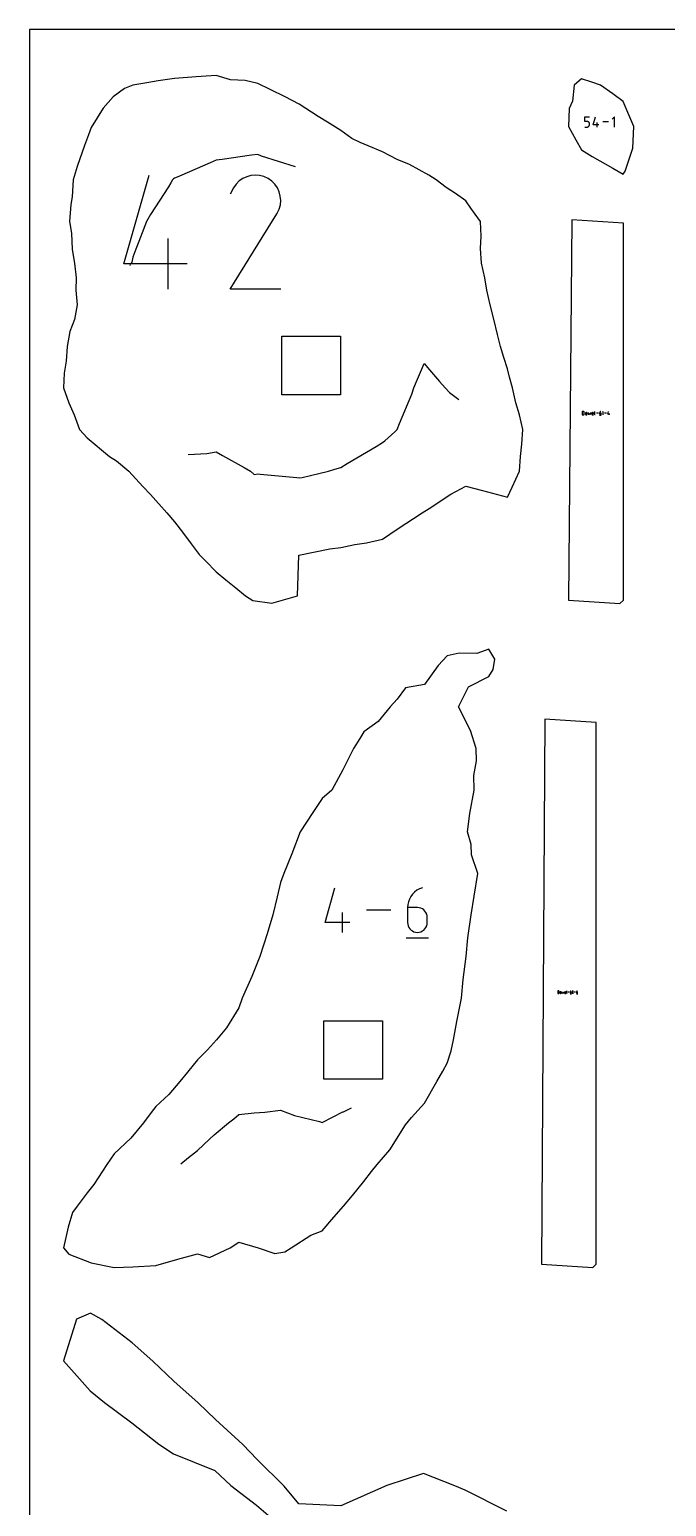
# Model space of a CAD drawing. Extents: x 0 to 12.2, y 0 to 12.
# Drawn here: x 0 to 1.741, y 7.96 to 12 of the extents above; entities that cross this region are included whole.
import ezdxf

# ---------------------------------------------------------------- set-up
doc = ezdxf.new("R2010")
doc.units = 0

msp = doc.modelspace()

# ---------------------------------------------------------------- linework, layer by layer
at = {"layer": 'annotation', "color": 1}
for p, q in [((1.51809, 11.748762), (1.51809, 11.761298)), ((1.51809, 11.761298), (1.530592, 11.761298)), ((1.541149, 11.739406), (1.547391, 11.761298)), ((1.599543, 11.761298), (1.593285, 11.755038)), ((1.599543, 11.733147), (1.599543, 11.761298)), ((1.524341, 11.748762), (1.51809, 11.748762)), ((1.51809, 11.733147), (1.524341, 11.733147)), ((1.525463, 11.748662), (1.524341, 11.748762)), ((1.524341, 11.733147), (1.525463, 11.733248)), ((1.524341, 11.733147), (1.524341, 11.733147)), ((1.52652, 11.748372), (1.525463, 11.748662)), ((1.525463, 11.733248), (1.52652, 11.733539)), ((1.527494, 11.747911), (1.52652, 11.748372)), ((1.52652, 11.733539), (1.527493, 11.734002)), ((1.527493, 11.734002), (1.528366, 11.73462)), ((1.528367, 11.747296), (1.527494, 11.747911)), ((1.528366, 11.73462), (1.52912, 11.735374)), ((1.52912, 11.746545), (1.528367, 11.747296)), ((1.529738, 11.745674), (1.52912, 11.746545)), ((1.52912, 11.735374), (1.529737, 11.736248)), ((1.529737, 11.736248), (1.5302, 11.737223)), ((1.530201, 11.744701), (1.529738, 11.745674)), ((1.5302, 11.737223), (1.530491, 11.738281)), ((1.530491, 11.743644), (1.530201, 11.744701)), ((1.530592, 11.74252), (1.530491, 11.743644)), ((1.530491, 11.738281), (1.530592, 11.739406)), ((1.530592, 11.739406), (1.530592, 11.74252)), ((1.530592, 11.74252), (1.530592, 11.74252)), ((1.556779, 11.739406), (1.541149, 11.739406)), ((1.552094, 11.733147), (1.552094, 11.74565)), ((1.582731, 11.747223), (1.567338, 11.747223)), ((0.493347, 11.635307), (0.416293, 11.602095)), ((0.509935, 11.642433), (0.493347, 11.635307)), ((0.526455, 11.644141), (0.509935, 11.642433)), ((0.607194, 11.656586), (0.526455, 11.644141)), ((0.623714, 11.658216), (0.607194, 11.656586)), ((0.634023, 11.653423), (0.623714, 11.658216)), ((0.726891, 11.624576), (0.634023, 11.653423)), ((0.257654, 11.358963), (0.326866, 11.601694)), ((0.403315, 11.59661), (0.396155, 11.593538)), ((0.416293, 11.602095), (0.403315, 11.59661)), ((0.59382, 11.597529), (0.583059, 11.592569)), ((0.605233, 11.600591), (0.59382, 11.597529)), ((0.617035, 11.601687), (0.605233, 11.600591)), ((0.628963, 11.600748), (0.617035, 11.601687)), ((0.640752, 11.597706), (0.628963, 11.600748)), ((0.652139, 11.592492), (0.640752, 11.597706)), ((0.379418, 11.570068), (0.330896, 11.493611)), ((0.385966, 11.580347), (0.379418, 11.570068)), ((0.391008, 11.588445), (0.385966, 11.580347)), ((0.393373, 11.591225), (0.391008, 11.588445)), ((0.396155, 11.593538), (0.393373, 11.591225)), ((0.557325, 11.566988), (0.548223, 11.549528)), ((0.564547, 11.57723), (0.557325, 11.566988)), ((0.573213, 11.58578), (0.564547, 11.57723)), ((0.583059, 11.592569), (0.573213, 11.58578)), ((0.662323, 11.58526), (0.652139, 11.592492)), ((0.652139, 11.592492), (0.652139, 11.592492)), ((0.670839, 11.576582), (0.662323, 11.58526)), ((0.677609, 11.566723), (0.670839, 11.576582)), ((0.682559, 11.55595), (0.677609, 11.566723)), ((0.685613, 11.544529), (0.682559, 11.55595)), ((0.682638, 11.509034), (0.685728, 11.520804)), ((0.686694, 11.532725), (0.685613, 11.544529)), ((0.685728, 11.520804), (0.686694, 11.532725)), ((0.319308, 11.474665), (0.303106, 11.432174)), ((0.330896, 11.493611), (0.319308, 11.474665)), ((0.548027, 11.289572), (0.676116, 11.495779)), ((0.676116, 11.495779), (0.67627, 11.495969)), ((0.676116, 11.495779), (0.676116, 11.495779)), ((0.67627, 11.495969), (0.676416, 11.49616)), ((0.676416, 11.49616), (0.676558, 11.496354)), ((0.676558, 11.496354), (0.676695, 11.496553)), ((0.676695, 11.496553), (0.676829, 11.496759)), ((0.676829, 11.496759), (0.67696, 11.496973)), ((0.67696, 11.496973), (0.67709, 11.497196)), ((0.67709, 11.497196), (0.67722, 11.497431)), ((0.67722, 11.497431), (0.67735, 11.497678)), ((0.67735, 11.497678), (0.682638, 11.509034)), ((0.67735, 11.497678), (0.67735, 11.497678)), ((0.290507, 11.398988), (0.282374, 11.377418)), ((0.292078, 11.403372), (0.290507, 11.398988)), ((0.303106, 11.432174), (0.292078, 11.403372)), ((0.37901, 11.289574), (0.37901, 11.428194)), ((0.430959, 11.358963), (0.257654, 11.358963)), ((0.275098, 11.358373), (0.274318, 11.354909)), ((0.27884, 11.360883), (0.275098, 11.358373)), ((0.279184, 11.364075), (0.27884, 11.360883)), ((0.282374, 11.377418), (0.279184, 11.364075)), ((0.686647, 11.289572), (0.548027, 11.289572)), ((1.071376, 11.068691), (1.078836, 11.086093)), ((1.078836, 11.086093), (1.093793, 11.068692)), ((1.050313, 11.019544), (1.05777, 11.036944)), ((1.05777, 11.036944), (1.071376, 11.068691)), ((1.093793, 11.068692), (1.121086, 11.036944)), ((1.121086, 11.036944), (1.136045, 11.019543)), ((1.011501, 10.922406), (1.044685, 11.0029)), ((1.044685, 11.0029), (1.050313, 11.019544)), ((1.136045, 11.019543), (1.148148, 11.007395)), ((1.148148, 11.007395), (1.173221, 10.987913)), ((1.514379, 10.955315), (1.511227, 10.955315)), ((1.511227, 10.955315), (1.511227, 10.945864)), ((1.514755, 10.955281), (1.514379, 10.955315)), ((1.515109, 10.955183), (1.514755, 10.955281)), ((1.515435, 10.955027), (1.515109, 10.955183)), ((1.515728, 10.95482), (1.515435, 10.955027)), ((1.515981, 10.954567), (1.515728, 10.95482)), ((1.516188, 10.954273), (1.515981, 10.954567)), ((1.516343, 10.953946), (1.516188, 10.954273)), ((1.516441, 10.953591), (1.516343, 10.953946)), ((1.516475, 10.953213), (1.516441, 10.953591)), ((1.516475, 10.947971), (1.516475, 10.953213)), ((1.516475, 10.953213), (1.516475, 10.953213)), ((1.520052, 10.950438), (1.520019, 10.950061)), ((1.520019, 10.950061), (1.520019, 10.947965)), ((1.52015, 10.950793), (1.520052, 10.950438)), ((1.520306, 10.95112), (1.52015, 10.950793)), ((1.520513, 10.951412), (1.520306, 10.95112)), ((1.520766, 10.951665), (1.520513, 10.951412)), ((1.52106, 10.951871), (1.520766, 10.951665)), ((1.521387, 10.952026), (1.52106, 10.951871)), ((1.521742, 10.952123), (1.521387, 10.952026)), ((1.52212, 10.952157), (1.521742, 10.952123)), ((1.522498, 10.952123), (1.52212, 10.952157)), ((1.52212, 10.952157), (1.52212, 10.952157)), ((1.522853, 10.952026), (1.522498, 10.952123)), ((1.52318, 10.951871), (1.522853, 10.952026)), ((1.523473, 10.951665), (1.52318, 10.951871)), ((1.523727, 10.951412), (1.523473, 10.951665)), ((1.523934, 10.95112), (1.523727, 10.951412)), ((1.52409, 10.950793), (1.523934, 10.95112)), ((1.524187, 10.950438), (1.52409, 10.950793)), ((1.524221, 10.950061), (1.524187, 10.950438)), ((1.524221, 10.947965), (1.524221, 10.950061)), ((1.524221, 10.950061), (1.524221, 10.950061)), ((1.529345, 10.945864), (1.527765, 10.952157)), ((1.530918, 10.950061), (1.529345, 10.945864)), ((1.532491, 10.945864), (1.530918, 10.950061)), ((1.53407, 10.952157), (1.532491, 10.945864)), ((1.537648, 10.950446), (1.537614, 10.950069)), ((1.537614, 10.950069), (1.537614, 10.947445)), ((1.537614, 10.949016), (1.541812, 10.949016)), ((1.537746, 10.9508), (1.537648, 10.950446)), ((1.537901, 10.951127), (1.537746, 10.9508)), ((1.538108, 10.95142), (1.537901, 10.951127)), ((1.538362, 10.951673), (1.538108, 10.95142)), ((1.538655, 10.951881), (1.538362, 10.951673)), ((1.538981, 10.952036), (1.538655, 10.951881)), ((1.539336, 10.952134), (1.538981, 10.952036)), ((1.539713, 10.952168), (1.539336, 10.952134)), ((1.54009, 10.952134), (1.539713, 10.952168)), ((1.539713, 10.952168), (1.539713, 10.952168)), ((1.540445, 10.952036), (1.54009, 10.952134)), ((1.540772, 10.951881), (1.540445, 10.952036)), ((1.541065, 10.951673), (1.540772, 10.951881)), ((1.541318, 10.95142), (1.541065, 10.951673)), ((1.541525, 10.951127), (1.541318, 10.95142)), ((1.54168, 10.9508), (1.541525, 10.951127)), ((1.541778, 10.950446), (1.54168, 10.9508)), ((1.541812, 10.950069), (1.541778, 10.950446)), ((1.541812, 10.949016), (1.541812, 10.950069)), ((1.541812, 10.950069), (1.541812, 10.950069)), ((1.545355, 10.946919), (1.545355, 10.955322)), ((1.555125, 10.950589), (1.549957, 10.950589)), ((1.558715, 10.951745), (1.558668, 10.951106)), ((1.558668, 10.951106), (1.558668, 10.947965)), ((1.560767, 10.951106), (1.558668, 10.951106)), ((1.55885, 10.952359), (1.558715, 10.951745)), ((1.559069, 10.95294), (1.55885, 10.952359)), ((1.559366, 10.953481), (1.559069, 10.95294)), ((1.559736, 10.953974), (1.559366, 10.953481)), ((1.560171, 10.954411), (1.559736, 10.953974)), ((1.560668, 10.954785), (1.560171, 10.954411)), ((1.561219, 10.955089), (1.560668, 10.954785)), ((1.561144, 10.951072), (1.560767, 10.951106)), ((1.5615, 10.950975), (1.561144, 10.951072)), ((1.561821, 10.955315), (1.561219, 10.955089)), ((1.561827, 10.95082), (1.5615, 10.950975)), ((1.561821, 10.955315), (1.561821, 10.955315)), ((1.562119, 10.950614), (1.561827, 10.95082)), ((1.562372, 10.950361), (1.562119, 10.950614)), ((1.562579, 10.950069), (1.562372, 10.950361)), ((1.562734, 10.949742), (1.562579, 10.950069)), ((1.562832, 10.949388), (1.562734, 10.949742)), ((1.562866, 10.94901), (1.562832, 10.949388)), ((1.562866, 10.947965), (1.562866, 10.94901)), ((1.562866, 10.94901), (1.562866, 10.94901)), ((1.568511, 10.955315), (1.56641, 10.953213)), ((1.568511, 10.945864), (1.568511, 10.955315)), ((1.577223, 10.950589), (1.572056, 10.950589)), ((1.580767, 10.947965), (1.582862, 10.955315)), ((1.584441, 10.945864), (1.584441, 10.950061)), ((1.005313, 10.905764), (1.011501, 10.922406)), ((1.511227, 10.94587), (1.514379, 10.94587)), ((1.511227, 10.945864), (1.511227, 10.94587)), ((1.514379, 10.94587), (1.514755, 10.945903)), ((1.514379, 10.94587), (1.514379, 10.94587)), ((1.514755, 10.945903), (1.515109, 10.946001)), ((1.515109, 10.946001), (1.515435, 10.946157)), ((1.515435, 10.946157), (1.515728, 10.946364)), ((1.515728, 10.946364), (1.515981, 10.946617)), ((1.515981, 10.946617), (1.516188, 10.94691)), ((1.516188, 10.94691), (1.516343, 10.947238)), ((1.516343, 10.947238), (1.516441, 10.947593)), ((1.516441, 10.947593), (1.516475, 10.947971)), ((1.520019, 10.947965), (1.520019, 10.947965)), ((1.520019, 10.947965), (1.520052, 10.947588)), ((1.520052, 10.947588), (1.52015, 10.947232)), ((1.52015, 10.947232), (1.520306, 10.946905)), ((1.520306, 10.946905), (1.520513, 10.946612)), ((1.520513, 10.946612), (1.520766, 10.946358)), ((1.520766, 10.946358), (1.52106, 10.946151)), ((1.52106, 10.946151), (1.521387, 10.945995)), ((1.521387, 10.945995), (1.521742, 10.945898)), ((1.521742, 10.945898), (1.52212, 10.945864)), ((1.52212, 10.945864), (1.522498, 10.945898)), ((1.52212, 10.945864), (1.52212, 10.945864)), ((1.522498, 10.945898), (1.522853, 10.945995)), ((1.522853, 10.945995), (1.52318, 10.946151)), ((1.52318, 10.946151), (1.523474, 10.946358)), ((1.523474, 10.946358), (1.523727, 10.946612)), ((1.523727, 10.946612), (1.523934, 10.946905)), ((1.523934, 10.946905), (1.52409, 10.947232)), ((1.52409, 10.947232), (1.524187, 10.947588)), ((1.524187, 10.947588), (1.524221, 10.947965)), ((1.537614, 10.947445), (1.537614, 10.947445)), ((1.537614, 10.947445), (1.53764, 10.94716)), ((1.53764, 10.94716), (1.537713, 10.946893)), ((1.537713, 10.946893), (1.537829, 10.946646)), ((1.537829, 10.946646), (1.537985, 10.946425)), ((1.537985, 10.946425), (1.538175, 10.946235)), ((1.538175, 10.946235), (1.538395, 10.946079)), ((1.538395, 10.946079), (1.53864, 10.945962)), ((1.53864, 10.945962), (1.538907, 10.945889)), ((1.538907, 10.945889), (1.53919, 10.945863)), ((1.53919, 10.945863), (1.541811, 10.945863)), ((1.545372, 10.946728), (1.545355, 10.946919)), ((1.545421, 10.946549), (1.545372, 10.946728)), ((1.545499, 10.946384), (1.545421, 10.946549)), ((1.545603, 10.946237), (1.545499, 10.946384)), ((1.54573, 10.94611), (1.545603, 10.946237)), ((1.545878, 10.946006), (1.54573, 10.94611)), ((1.546043, 10.945928), (1.545878, 10.946006)), ((1.546222, 10.945879), (1.546043, 10.945928)), ((1.546412, 10.945862), (1.546222, 10.945879)), ((1.546412, 10.945862), (1.546412, 10.945862)), ((1.558405, 10.944682), (1.563131, 10.944682)), ((1.558668, 10.947965), (1.558668, 10.947965)), ((1.558668, 10.947965), (1.558702, 10.947587)), ((1.558702, 10.947587), (1.5588, 10.947232)), ((1.5588, 10.947232), (1.558955, 10.946905)), ((1.558955, 10.946905), (1.559163, 10.946611)), ((1.559163, 10.946611), (1.559416, 10.946358)), ((1.559416, 10.946358), (1.559709, 10.946151)), ((1.559709, 10.946151), (1.560035, 10.945995)), ((1.560035, 10.945995), (1.56039, 10.945898)), ((1.56039, 10.945898), (1.560767, 10.945864)), ((1.560767, 10.945864), (1.561144, 10.945898)), ((1.560767, 10.945864), (1.560767, 10.945864)), ((1.561144, 10.945898), (1.5615, 10.945995)), ((1.5615, 10.945995), (1.561827, 10.946151)), ((1.561827, 10.946151), (1.562119, 10.946358)), ((1.562119, 10.946358), (1.562372, 10.946611)), ((1.562372, 10.946611), (1.562579, 10.946905)), ((1.562579, 10.946905), (1.562734, 10.947232)), ((1.562734, 10.947232), (1.562832, 10.947587)), ((1.562832, 10.947587), (1.562866, 10.947965)), ((1.586014, 10.947965), (1.580767, 10.947965)), ((0.947659, 10.859706), (0.965054, 10.870121)), ((0.965054, 10.870121), (0.971411, 10.875192)), ((0.971411, 10.875192), (0.998503, 10.899488)), ((0.998503, 10.899488), (1.005313, 10.905764)), ((0.433581, 10.837097), (0.484833, 10.839867)), ((0.484833, 10.839867), (0.509935, 10.844567)), ((0.509935, 10.844567), (0.527256, 10.834845)), ((0.527256, 10.834845), (0.586306, 10.801706)), ((0.86867, 10.812511), (0.947659, 10.859706)), ((0.586306, 10.801706), (0.603627, 10.791984)), ((0.603627, 10.791984), (0.613537, 10.784155)), ((0.790457, 10.785559), (0.817283, 10.791984)), ((0.817283, 10.791984), (0.834278, 10.797003)), ((0.834278, 10.797003), (0.851276, 10.802022)), ((0.851276, 10.802022), (0.86867, 10.812511)), ((0.613537, 10.784155), (0.615828, 10.78326)), ((0.615828, 10.78326), (0.623714, 10.784631)), ((0.623714, 10.784631), (0.630234, 10.784128)), ((0.630234, 10.784128), (0.730976, 10.774308)), ((0.730976, 10.774308), (0.737494, 10.773815)), ((0.737494, 10.773815), (0.745001, 10.775016)), ((0.745001, 10.775016), (0.790457, 10.785559)), ((0.807823, 9.557505), (0.834824, 9.652199)), ((1.038503, 9.621601), (1.035679, 9.614114)), ((1.042329, 9.628569), (1.038503, 9.621601)), ((1.047085, 9.634921), (1.042329, 9.628569)), ((1.052698, 9.640558), (1.047085, 9.634921)), ((1.059095, 9.645382), (1.052698, 9.640558)), ((1.066203, 9.649295), (1.059095, 9.645382)), ((1.073949, 9.652199), (1.066203, 9.649295)), ((1.073949, 9.652199), (1.073949, 9.652199)), ((0.855166, 9.530436), (0.855166, 9.584514)), ((0.987683, 9.591318), (0.921105, 9.591318)), ((1.033932, 9.606206), (1.033333, 9.597976)), ((1.033333, 9.597976), (1.033333, 9.557505)), ((1.060372, 9.597976), (1.033333, 9.597976)), ((1.035679, 9.614114), (1.033932, 9.606206)), ((1.065235, 9.597542), (1.060372, 9.597976)), ((1.069811, 9.596291), (1.065235, 9.597542)), ((1.074024, 9.594297), (1.069811, 9.596291)), ((1.077797, 9.591636), (1.074024, 9.594297)), ((1.081055, 9.588385), (1.077797, 9.591636)), ((1.083722, 9.584617), (1.081055, 9.588385)), ((1.085721, 9.58041), (1.083722, 9.584617)), ((1.086976, 9.575837), (1.085721, 9.58041)), ((1.087411, 9.570975), (1.086976, 9.575837)), ((0.875432, 9.557505), (0.807823, 9.557505)), ((1.033333, 9.557505), (1.033333, 9.557505)), ((1.033333, 9.557505), (1.03377, 9.552641)), ((1.03377, 9.552641), (1.035028, 9.548063)), ((1.035028, 9.548063), (1.037031, 9.543846)), ((1.037031, 9.543846), (1.039702, 9.540068)), ((1.039702, 9.540068), (1.042963, 9.536804)), ((1.042963, 9.536804), (1.046738, 9.534133)), ((1.074024, 9.534133), (1.077797, 9.536804)), ((1.077797, 9.536804), (1.081055, 9.540068)), ((1.081055, 9.540068), (1.083722, 9.543846)), ((1.083722, 9.543846), (1.085721, 9.548063)), ((1.085721, 9.548063), (1.086976, 9.552641)), ((1.086976, 9.552641), (1.087411, 9.557505)), ((1.087411, 9.557505), (1.087411, 9.570975)), ((1.087411, 9.570975), (1.087411, 9.570975)), ((1.029947, 9.515215), (1.090828, 9.515215)), ((1.046738, 9.534133), (1.050949, 9.53213)), ((1.050949, 9.53213), (1.055519, 9.530872)), ((1.055519, 9.530872), (1.060372, 9.530436)), ((1.060372, 9.530436), (1.065235, 9.530872)), ((1.060372, 9.530436), (1.060372, 9.530436)), ((1.065235, 9.530872), (1.069811, 9.53213)), ((1.069811, 9.53213), (1.074024, 9.534133)), ((1.446514, 9.370006), (1.444263, 9.370006)), ((1.444263, 9.370006), (1.444263, 9.363255)), ((1.444263, 9.363259), (1.446514, 9.363259)), ((1.444263, 9.363255), (1.444263, 9.363259)), ((1.446783, 9.369982), (1.446514, 9.370006)), ((1.446514, 9.363259), (1.446783, 9.363283)), ((1.446514, 9.363259), (1.446514, 9.363259)), ((1.447036, 9.369912), (1.446783, 9.369982)), ((1.446783, 9.363283), (1.447036, 9.363353)), ((1.447269, 9.369801), (1.447036, 9.369912)), ((1.447036, 9.363353), (1.447269, 9.363464)), ((1.447478, 9.369652), (1.447269, 9.369801)), ((1.447269, 9.363464), (1.447478, 9.363612)), ((1.447659, 9.369471), (1.447478, 9.369652)), ((1.447478, 9.363612), (1.447659, 9.363793)), ((1.447807, 9.369262), (1.447659, 9.369471)), ((1.447659, 9.363793), (1.447807, 9.364003)), ((1.447918, 9.369028), (1.447807, 9.369262)), ((1.447807, 9.364003), (1.447918, 9.364237)), ((1.447987, 9.368774), (1.447918, 9.369028)), ((1.447918, 9.364237), (1.447987, 9.36449)), ((1.448011, 9.368505), (1.447987, 9.368774)), ((1.447987, 9.36449), (1.448011, 9.36476)), ((1.448011, 9.36476), (1.448011, 9.368505)), ((1.448011, 9.368505), (1.448011, 9.368505)), ((1.450567, 9.366523), (1.450543, 9.366253)), ((1.450543, 9.366253), (1.450543, 9.364756)), ((1.450543, 9.364756), (1.450543, 9.364756)), ((1.450543, 9.364756), (1.450567, 9.364487)), ((1.450637, 9.366776), (1.450567, 9.366523)), ((1.450567, 9.364487), (1.450637, 9.364233)), ((1.450748, 9.36701), (1.450637, 9.366776)), ((1.450637, 9.364233), (1.450748, 9.363999)), ((1.450896, 9.367218), (1.450748, 9.36701)), ((1.450748, 9.363999), (1.450896, 9.363789)), ((1.451077, 9.367399), (1.450896, 9.367218)), ((1.450896, 9.363789), (1.451077, 9.363608)), ((1.451286, 9.367546), (1.451077, 9.367399)), ((1.451077, 9.363608), (1.451286, 9.36346)), ((1.45152, 9.367657), (1.451286, 9.367546)), ((1.451286, 9.36346), (1.45152, 9.363349)), ((1.451774, 9.367726), (1.45152, 9.367657)), ((1.45152, 9.363349), (1.451774, 9.363279)), ((1.452044, 9.36775), (1.451774, 9.367726)), ((1.451774, 9.363279), (1.452044, 9.363255)), ((1.452313, 9.367726), (1.452044, 9.36775)), ((1.452044, 9.36775), (1.452044, 9.36775)), ((1.452044, 9.363255), (1.452314, 9.363279)), ((1.452044, 9.363255), (1.452044, 9.363255)), ((1.452567, 9.367657), (1.452313, 9.367726)), ((1.452314, 9.363279), (1.452567, 9.363349)), ((1.452801, 9.367546), (1.452567, 9.367657)), ((1.452567, 9.363349), (1.452801, 9.36346)), ((1.453011, 9.367399), (1.452801, 9.367546)), ((1.452801, 9.36346), (1.453011, 9.363608)), ((1.453191, 9.367218), (1.453011, 9.367399)), ((1.453011, 9.363608), (1.453192, 9.363789)), ((1.45334, 9.36701), (1.453191, 9.367218)), ((1.453192, 9.363789), (1.45334, 9.363999)), ((1.453451, 9.366776), (1.45334, 9.36701)), ((1.45334, 9.363999), (1.453451, 9.364233)), ((1.45352, 9.366523), (1.453451, 9.366776)), ((1.453451, 9.364233), (1.45352, 9.364487)), ((1.453545, 9.366253), (1.45352, 9.366523)), ((1.45352, 9.364487), (1.453545, 9.364756)), ((1.453545, 9.364756), (1.453545, 9.366253)), ((1.453545, 9.366253), (1.453545, 9.366253)), ((1.457204, 9.363255), (1.456076, 9.36775)), ((1.458328, 9.366253), (1.457204, 9.363255)), ((1.459452, 9.363255), (1.458328, 9.366253)), ((1.460579, 9.36775), (1.459452, 9.363255)), ((1.463135, 9.366528), (1.463111, 9.366259)), ((1.463111, 9.366259), (1.463111, 9.364385)), ((1.463111, 9.365507), (1.466109, 9.365507)), ((1.463111, 9.364385), (1.463111, 9.364385)), ((1.463111, 9.364385), (1.463129, 9.364181)), ((1.463129, 9.364181), (1.463181, 9.36399)), ((1.463205, 9.366781), (1.463135, 9.366528)), ((1.463181, 9.36399), (1.463265, 9.363814)), ((1.463316, 9.367015), (1.463205, 9.366781)), ((1.463265, 9.363814), (1.463376, 9.363656)), ((1.463464, 9.367224), (1.463316, 9.367015)), ((1.463376, 9.363656), (1.463512, 9.36352)), ((1.463645, 9.367405), (1.463464, 9.367224)), ((1.463512, 9.36352), (1.463669, 9.363409)), ((1.463854, 9.367553), (1.463645, 9.367405)), ((1.463669, 9.363409), (1.463844, 9.363325)), ((1.463844, 9.363325), (1.464034, 9.363273)), ((1.464088, 9.367664), (1.463854, 9.367553)), ((1.464034, 9.363273), (1.464237, 9.363255)), ((1.464341, 9.367734), (1.464088, 9.367664)), ((1.464237, 9.363255), (1.466109, 9.363255)), ((1.46461, 9.367758), (1.464341, 9.367734)), ((1.46488, 9.367734), (1.46461, 9.367758)), ((1.46461, 9.367758), (1.46461, 9.367758)), ((1.465133, 9.367664), (1.46488, 9.367734)), ((1.465367, 9.367553), (1.465133, 9.367664)), ((1.465576, 9.367405), (1.465367, 9.367553)), ((1.465757, 9.367224), (1.465576, 9.367405)), ((1.465905, 9.367015), (1.465757, 9.367224)), ((1.466015, 9.366781), (1.465905, 9.367015)), ((1.466085, 9.366528), (1.466015, 9.366781)), ((1.466109, 9.366259), (1.466085, 9.366528)), ((1.466109, 9.365507), (1.466109, 9.366259)), ((1.466109, 9.366259), (1.466109, 9.366259)), ((1.46864, 9.364009), (1.46864, 9.370011)), ((1.468653, 9.363873), (1.46864, 9.364009)), ((1.468688, 9.363745), (1.468653, 9.363873)), ((1.468743, 9.363627), (1.468688, 9.363745)), ((1.468818, 9.363522), (1.468743, 9.363627)), ((1.468908, 9.363431), (1.468818, 9.363522)), ((1.469014, 9.363357), (1.468908, 9.363431)), ((1.469131, 9.363301), (1.469014, 9.363357)), ((1.469259, 9.363266), (1.469131, 9.363301)), ((1.469395, 9.363254), (1.469259, 9.363266)), ((1.469395, 9.363254), (1.469395, 9.363254)), ((1.475619, 9.36663), (1.471928, 9.36663)), ((1.477962, 9.362411), (1.481337, 9.362411)), ((1.478183, 9.367456), (1.47815, 9.367)), ((1.47815, 9.367), (1.47815, 9.364756)), ((1.479649, 9.367), (1.47815, 9.367)), ((1.47815, 9.364756), (1.47815, 9.364756)), ((1.47815, 9.364756), (1.478174, 9.364486)), ((1.478174, 9.364486), (1.478244, 9.364232)), ((1.47828, 9.367894), (1.478183, 9.367456)), ((1.478244, 9.364232), (1.478355, 9.363999)), ((1.478436, 9.368309), (1.47828, 9.367894)), ((1.478355, 9.363999), (1.478503, 9.363789)), ((1.478648, 9.368696), (1.478436, 9.368309)), ((1.478503, 9.363789), (1.478684, 9.363608)), ((1.478912, 9.369048), (1.478648, 9.368696)), ((1.478684, 9.363608), (1.478893, 9.36346)), ((1.478893, 9.36346), (1.479126, 9.363349)), ((1.479223, 9.36936), (1.478912, 9.369048)), ((1.479126, 9.363349), (1.47938, 9.363279)), ((1.479578, 9.369628), (1.479223, 9.36936)), ((1.47938, 9.363279), (1.479649, 9.363255)), ((1.479972, 9.369845), (1.479578, 9.369628)), ((1.479918, 9.366975), (1.479649, 9.367)), ((1.479649, 9.363255), (1.479918, 9.363279)), ((1.479649, 9.363255), (1.479649, 9.363255)), ((1.480172, 9.366906), (1.479918, 9.366975)), ((1.479918, 9.363279), (1.480172, 9.363349)), ((1.480401, 9.370006), (1.479972, 9.369845)), ((1.480406, 9.366796), (1.480172, 9.366906)), ((1.480172, 9.363349), (1.480406, 9.36346)), ((1.480401, 9.370006), (1.480401, 9.370006)), ((1.480615, 9.366648), (1.480406, 9.366796)), ((1.480406, 9.36346), (1.480615, 9.363608)), ((1.480795, 9.366468), (1.480615, 9.366648)), ((1.480615, 9.363608), (1.480795, 9.363789)), ((1.480943, 9.366259), (1.480795, 9.366468)), ((1.480795, 9.363789), (1.480943, 9.363999)), ((1.481054, 9.366026), (1.480943, 9.366259)), ((1.480943, 9.363999), (1.481054, 9.364232)), ((1.481124, 9.365772), (1.481054, 9.366026)), ((1.481054, 9.364232), (1.481124, 9.364486)), ((1.481148, 9.365503), (1.481124, 9.365772)), ((1.481124, 9.364486), (1.481148, 9.364756)), ((1.481148, 9.364756), (1.481148, 9.365503)), ((1.481148, 9.365503), (1.481148, 9.365503)), ((1.48368, 9.363255), (1.48645, 9.367715)), ((1.486678, 9.363255), (1.48368, 9.363255)), ((1.483881, 9.369255), (1.483684, 9.368877)), ((1.484037, 9.369477), (1.483881, 9.369255)), ((1.484225, 9.369662), (1.484037, 9.369477)), ((1.484437, 9.369808), (1.484225, 9.369662)), ((1.48467, 9.369916), (1.484437, 9.369808)), ((1.484917, 9.369982), (1.48467, 9.369916)), ((1.485172, 9.370006), (1.484917, 9.369982)), ((1.48543, 9.369985), (1.485172, 9.370006)), ((1.485685, 9.369919), (1.48543, 9.369985)), ((1.485932, 9.369807), (1.485685, 9.369919)), ((1.486152, 9.36965), (1.485932, 9.369807)), ((1.485932, 9.369807), (1.485932, 9.369807)), ((1.486336, 9.369463), (1.486152, 9.36965)), ((1.486482, 9.369249), (1.486336, 9.369463)), ((1.48645, 9.367715), (1.486453, 9.367719)), ((1.48645, 9.367715), (1.48645, 9.367715)), ((1.486453, 9.367719), (1.486457, 9.367723)), ((1.486457, 9.367723), (1.48646, 9.367727)), ((1.48646, 9.367727), (1.486463, 9.367732)), ((1.486463, 9.367732), (1.486466, 9.367736)), ((1.486466, 9.367736), (1.486468, 9.367741)), ((1.486468, 9.367741), (1.486471, 9.367746)), ((1.486471, 9.367746), (1.486474, 9.367751)), ((1.486474, 9.367751), (1.486477, 9.367756)), ((1.486477, 9.367756), (1.486591, 9.368002)), ((1.486477, 9.367756), (1.486477, 9.367756)), ((1.48659, 9.369016), (1.486482, 9.369249)), ((1.486656, 9.368769), (1.48659, 9.369016)), ((1.486591, 9.368002), (1.486658, 9.368256)), ((1.486679, 9.368514), (1.486656, 9.368769)), ((1.486658, 9.368256), (1.486679, 9.368514)), ((1.492902, 9.36663), (1.489211, 9.36663)), ((1.495245, 9.362411), (1.49862, 9.362411)), ((1.495466, 9.367456), (1.495433, 9.367)), ((1.495433, 9.367), (1.495433, 9.364756)), ((1.496932, 9.367), (1.495433, 9.367)), ((1.495433, 9.364756), (1.495433, 9.364756)), ((1.495433, 9.364756), (1.495457, 9.364486)), ((1.495457, 9.364486), (1.495527, 9.364232)), ((1.495563, 9.367894), (1.495466, 9.367456)), ((1.495527, 9.364232), (1.495638, 9.363999)), ((1.495719, 9.368309), (1.495563, 9.367894)), ((1.495638, 9.363999), (1.495786, 9.363789)), ((1.495931, 9.368696), (1.495719, 9.368309)), ((1.495786, 9.363789), (1.495966, 9.363608)), ((1.496195, 9.369048), (1.495931, 9.368696)), ((1.495966, 9.363608), (1.496176, 9.36346)), ((1.496176, 9.36346), (1.496409, 9.363349)), ((1.496506, 9.36936), (1.496195, 9.369048)), ((1.496409, 9.363349), (1.496663, 9.363279)), ((1.496861, 9.369628), (1.496506, 9.36936)), ((1.496663, 9.363279), (1.496932, 9.363255)), ((1.497255, 9.369845), (1.496861, 9.369628)), ((1.497201, 9.366975), (1.496932, 9.367)), ((1.496932, 9.363255), (1.497201, 9.363279)), ((1.496932, 9.363255), (1.496932, 9.363255)), ((1.497455, 9.366906), (1.497201, 9.366975)), ((1.497201, 9.363279), (1.497455, 9.363349)), ((1.497684, 9.370006), (1.497255, 9.369845)), ((1.497689, 9.366796), (1.497455, 9.366906)), ((1.497455, 9.363349), (1.497689, 9.36346)), ((1.497684, 9.370006), (1.497684, 9.370006)), ((1.497898, 9.366648), (1.497689, 9.366796)), ((1.497689, 9.36346), (1.497898, 9.363608)), ((1.498078, 9.366468), (1.497898, 9.366648)), ((1.497898, 9.363608), (1.498078, 9.363789)), ((1.498226, 9.366259), (1.498078, 9.366468)), ((1.498078, 9.363789), (1.498226, 9.363999)), ((1.498337, 9.366026), (1.498226, 9.366259)), ((1.498226, 9.363999), (1.498337, 9.364232)), ((1.498407, 9.365772), (1.498337, 9.366026)), ((1.498337, 9.364232), (1.498407, 9.364486)), ((1.498431, 9.365503), (1.498407, 9.365772)), ((1.498407, 9.364486), (1.498431, 9.364756)), ((1.498431, 9.364756), (1.498431, 9.365503)), ((1.498431, 9.365503), (1.498431, 9.365503)), ((0.857919, 9.039889), (0.879735, 9.049976)), ((0.544334, 9.009079), (0.55844, 9.020458)), ((0.55844, 9.020458), (0.572539, 9.031844)), ((0.572539, 9.031844), (0.614356, 9.037142)), ((0.614356, 9.037142), (0.642891, 9.038239)), ((0.642891, 9.038239), (0.686328, 9.043973)), ((0.686328, 9.043973), (0.72409, 9.029641)), ((0.72409, 9.029641), (0.792985, 9.01295)), ((0.792985, 9.01295), (0.800107, 9.010633)), ((0.800107, 9.010633), (0.856067, 9.03908)), ((0.856067, 9.03908), (0.857919, 9.039889)), ((0.492184, 8.965118), (0.50478, 8.976185)), ((0.50478, 8.976185), (0.544334, 9.009079)), ((0.434897, 8.91431), (0.458767, 8.933314)), ((0.458767, 8.933314), (0.492184, 8.965118)), ((0.413274, 8.897079), (0.434897, 8.91431))]:
    msp.add_line(p, q, dxfattribs=at)
at = {"layer": 'boundary', "color": 5}
for p, q in [((0.260029, 11.839117), (0.228856, 11.816004)), ((0.282375, 11.848083), (0.260029, 11.839117)), ((0.320265, 11.853895), (0.282375, 11.848083)), ((0.352044, 11.860115), (0.320265, 11.853895)), ((0.396155, 11.866236), (0.352044, 11.860115)), ((0.455159, 11.870268), (0.396155, 11.866236)), ((0.509935, 11.874547), (0.455159, 11.870268)), ((0.549175, 11.862398), (0.509935, 11.874547)), ((0.589505, 11.86032), (0.549175, 11.862398)), ((0.623715, 11.852445), (0.589505, 11.86032)), ((0.657538, 11.835769), (0.623715, 11.852445)), ((1.489237, 11.84824), (1.484644, 11.803899)), ((1.5093, 11.865318), (1.489237, 11.84824)), ((1.53697, 11.855971), (1.5093, 11.865318)), ((1.561319, 11.84824), (1.53697, 11.855971)), ((1.594424, 11.824004), (1.561319, 11.84824)), ((0.228856, 11.816004), (0.201455, 11.78469)), ((0.699068, 11.816004), (0.657538, 11.835769)), ((0.718281, 11.806057), (0.699068, 11.816004)), ((0.737495, 11.79611), (0.718281, 11.806057)), ((1.484644, 11.803899), (1.475253, 11.783585)), ((1.62308, 11.803541), (1.594424, 11.824004)), ((1.638753, 11.767001), (1.62308, 11.803541)), ((0.201455, 11.78469), (0.168595, 11.732293)), ((0.789296, 11.761843), (0.737495, 11.79611)), ((0.81486, 11.746793), (0.789296, 11.761843)), ((1.475253, 11.783585), (1.473622, 11.73446)), ((1.652163, 11.73446), (1.638753, 11.767001)), ((0.168595, 11.732293), (0.16085, 11.712313)), ((0.851275, 11.723465), (0.81486, 11.746793)), ((0.88085, 11.702224), (0.851275, 11.723465)), ((1.473622, 11.73446), (1.49306, 11.698351)), ((1.649548, 11.675235), (1.652163, 11.73446)), ((0.150604, 11.682569), (0.130317, 11.625398)), ((0.16085, 11.712313), (0.150604, 11.682569)), ((0.903954, 11.691406), (0.88085, 11.702224)), ((0.9254, 11.682109), (0.903954, 11.691406)), ((0.965055, 11.665273), (0.9254, 11.682109)), ((1.49306, 11.698351), (1.5093, 11.670593)), ((1.00535, 11.644437), (0.965055, 11.665273)), ((1.038541, 11.630973), (1.00535, 11.644437)), ((1.5093, 11.670593), (1.538563, 11.652907)), ((1.538563, 11.652907), (1.594355, 11.62068)), ((1.628155, 11.612685), (1.649548, 11.675235)), ((0.130317, 11.625398), (0.118881, 11.588444)), ((1.09147, 11.601236), (1.038541, 11.630973)), ((1.111451, 11.588444), (1.09147, 11.601236)), ((1.594355, 11.62068), (1.62308, 11.604691)), ((1.62308, 11.604691), (1.628155, 11.612685)), ((0.118881, 11.588444), (0.116875, 11.542075)), ((1.13911, 11.568063), (1.111451, 11.588444)), ((1.164956, 11.551657), (1.13911, 11.568063)), ((0.112419, 11.521033), (0.109538, 11.474664)), ((0.116875, 11.542075), (0.112419, 11.521033)), ((1.192615, 11.531276), (1.164956, 11.551657)), ((1.206798, 11.511362), (1.192615, 11.531276)), ((0.109538, 11.474664), (0.11447, 11.443421)), ((1.218355, 11.494577), (1.206798, 11.511362)), ((1.232539, 11.474664), (1.218355, 11.494577)), ((1.235146, 11.434369), (1.232539, 11.474664)), ((1.482997, 11.479691), (1.473622, 10.439066)), ((1.623622, 11.470316), (1.482997, 11.479691)), ((0.11447, 11.443421), (0.116826, 11.398626)), ((1.233313, 11.401178), (1.235146, 11.434369)), ((1.623622, 10.439066), (1.623622, 11.470316)), ((0.116826, 11.398626), (0.122967, 11.360884)), ((1.23592, 11.360884), (1.233313, 11.401178)), ((0.122967, 11.360884), (0.127006, 11.320589)), ((1.244775, 11.320589), (1.23592, 11.360884)), ((0.127006, 11.320589), (0.126261, 11.287398)), ((1.250556, 11.287398), (1.244775, 11.320589)), ((0.126261, 11.287398), (0.1303, 11.247104)), ((1.259411, 11.247104), (1.250556, 11.287398)), ((0.1303, 11.247104), (0.122831, 11.206809)), ((1.269224, 11.207705), (1.259411, 11.247104)), ((0.122831, 11.206809), (0.1102, 11.173618)), ((1.2793, 11.165346), (1.269224, 11.207705)), ((0.1102, 11.173618), (0.102731, 11.133324)), ((1.287311, 11.133324), (1.2793, 11.165346)), ((0.102731, 11.133324), (0.100362, 11.093029)), ((1.296853, 11.102809), (1.287311, 11.133324)), ((0.100362, 11.093029), (0.094869, 11.059838)), ((1.306395, 11.072294), (1.296853, 11.102809)), ((1.312598, 11.048921), (1.306395, 11.072294)), ((0.094869, 11.059838), (0.0925, 11.019544)), ((1.319928, 11.019544), (1.312598, 11.048921)), ((0.0925, 11.019544), (0.107433, 10.979249)), ((1.329206, 10.979249), (1.319928, 11.019544)), ((0.107433, 10.979249), (0.121515, 10.946058)), ((1.339344, 10.946058), (1.329206, 10.979249)), ((0.121515, 10.946058), (0.136447, 10.905764)), ((1.348622, 10.905764), (1.339344, 10.946058)), ((0.136447, 10.905764), (0.157664, 10.883309)), ((0.157664, 10.883309), (0.218821, 10.832234)), ((1.345827, 10.865469), (1.348622, 10.905764)), ((0.218821, 10.832234), (0.23772, 10.81985)), ((1.339171, 10.791983), (1.341966, 10.832278)), ((1.341966, 10.832278), (1.345827, 10.865469)), ((0.23772, 10.81985), (0.271797, 10.791983)), ((0.271797, 10.791983), (0.309715, 10.750295)), ((1.319061, 10.747774), (1.339171, 10.791983)), ((0.309715, 10.750295), (0.330239, 10.727692)), ((1.152035, 10.729315), (1.192615, 10.75052)), ((1.192615, 10.75052), (1.237959, 10.738681)), ((1.306395, 10.720836), (1.319061, 10.747774)), ((0.330239, 10.727692), (0.375041, 10.678203)), ((1.092657, 10.690226), (1.152035, 10.729315)), ((1.237959, 10.738681), (1.306395, 10.720836)), ((0.375041, 10.678203), (0.396155, 10.65369)), ((1.005432, 10.633544), (1.073503, 10.678203)), ((1.073503, 10.678203), (1.092657, 10.690226)), ((0.396155, 10.65369), (0.418516, 10.624736)), ((0.965055, 10.605617), (1.005432, 10.633544)), ((0.418516, 10.624736), (0.441468, 10.593377)), ((0.441468, 10.593377), (0.46383, 10.564423)), ((0.851275, 10.583409), (0.889565, 10.591518)), ((0.889565, 10.591518), (0.921062, 10.595554)), ((0.921062, 10.595554), (0.965055, 10.605617)), ((0.46383, 10.564423), (0.481763, 10.546089)), ((0.481763, 10.546089), (0.509935, 10.516612)), ((0.732944, 10.450643), (0.736195, 10.561967)), ((0.736195, 10.561967), (0.821135, 10.579065)), ((0.821135, 10.579065), (0.851275, 10.583409)), ((0.509935, 10.516612), (0.536825, 10.494652)), ((0.536825, 10.494652), (0.5638, 10.472603)), ((0.5638, 10.472603), (0.59069, 10.450643)), ((0.59069, 10.450643), (0.610311, 10.438285)), ((0.610311, 10.438285), (0.662465, 10.430444)), ((0.662465, 10.430444), (0.732944, 10.450643)), ((1.473622, 10.439066), (1.614247, 10.429691)), ((1.614247, 10.429691), (1.623622, 10.439066)), ((1.255224, 10.304691), (1.222622, 10.293257)), ((1.271988, 10.27742), (1.255224, 10.304691)), ((1.141444, 10.287052), (1.117104, 10.260656)), ((1.174552, 10.293764), (1.141444, 10.287052)), ((1.222622, 10.293257), (1.174552, 10.293764)), ((1.267304, 10.249246), (1.271988, 10.27742)), ((1.117104, 10.260656), (1.079546, 10.208773)), ((1.199882, 10.202217), (1.255224, 10.230353)), ((1.255224, 10.230353), (1.267304, 10.249246)), ((1.027664, 10.198977), (1.004645, 10.16845)), ((1.079546, 10.208773), (1.027664, 10.198977)), ((1.17232, 10.146875), (1.199882, 10.202217)), ((0.986091, 10.146875), (0.953509, 10.10725)), ((1.004645, 10.16845), (0.986091, 10.146875)), ((1.205388, 10.082931), (1.17232, 10.146875)), ((0.953509, 10.10725), (0.913883, 10.078923)), ((1.408653, 10.1137), (1.399278, 8.623075)), ((1.549278, 10.104325), (1.408653, 10.1137)), ((1.549278, 8.623075), (1.549278, 10.104325)), ((0.902555, 10.060518), (0.885743, 10.033095)), ((0.913883, 10.078923), (0.902555, 10.060518)), ((1.221238, 10.033095), (1.205388, 10.082931)), ((0.885743, 10.033095), (0.856641, 9.974952)), ((1.22197, 9.999841), (1.221238, 10.033095)), ((1.214678, 9.959861), (1.22197, 9.999841)), ((0.856641, 9.974952), (0.826391, 9.919315)), ((1.215273, 9.919315), (1.214678, 9.959861)), ((0.826391, 9.919315), (0.800103, 9.896968)), ((1.204013, 9.855207), (1.215273, 9.919315)), ((0.774055, 9.858145), (0.740181, 9.805535)), ((0.800103, 9.896968), (0.774055, 9.858145)), ((1.197698, 9.805535), (1.204013, 9.855207)), ((0.740181, 9.805535), (0.716788, 9.74485)), ((1.207126, 9.770887), (1.197698, 9.805535)), ((0.716788, 9.74485), (0.695529, 9.691755)), ((1.208348, 9.742874), (1.207126, 9.770887)), ((1.225911, 9.691755), (1.208348, 9.742874)), ((0.686323, 9.666938), (0.676767, 9.627271)), ((0.695529, 9.691755), (0.686323, 9.666938)), ((1.215764, 9.629266), (1.225911, 9.691755)), ((0.676767, 9.627271), (0.665301, 9.577975)), ((1.20696, 9.577975), (1.215764, 9.629266)), ((0.665301, 9.577975), (0.649559, 9.526684)), ((1.198619, 9.515486), (1.20696, 9.577975)), ((0.649559, 9.526684), (0.629475, 9.464195)), ((1.193488, 9.464195), (1.198619, 9.515486)), ((0.629475, 9.464195), (0.607988, 9.409336)), ((1.185483, 9.401706), (1.193488, 9.464195)), ((0.607988, 9.409336), (0.581384, 9.350415)), ((1.180704, 9.350415), (1.185483, 9.401706)), ((0.581384, 9.350415), (0.572543, 9.323567)), ((1.168609, 9.286139), (1.180704, 9.350415)), ((0.572543, 9.323567), (0.538842, 9.2688)), ((0.538842, 9.2688), (0.5114, 9.236635)), ((1.159419, 9.236635), (1.168609, 9.286139)), ((0.5114, 9.236635), (0.486503, 9.209153)), ((1.153008, 9.205921), (1.159419, 9.236635)), ((0.458763, 9.18126), (0.432226, 9.147624)), ((0.486503, 9.209153), (0.458763, 9.18126)), ((1.12984, 9.150937), (1.141444, 9.172701)), ((1.141444, 9.172701), (1.153008, 9.205921)), ((0.432226, 9.147624), (0.411304, 9.122855)), ((1.11321, 9.122855), (1.12984, 9.150937)), ((0.411304, 9.122855), (0.381125, 9.08669)), ((1.07961, 9.062746), (1.11321, 9.122855)), ((0.344983, 9.053977), (0.332685, 9.037559)), ((0.381125, 9.08669), (0.344983, 9.053977)), ((1.044449, 9.023698), (1.07961, 9.062746)), ((0.332685, 9.037559), (0.311102, 9.009075)), ((1.027664, 9.003519), (1.044449, 9.023698)), ((0.311102, 9.009075), (0.276781, 8.967139)), ((0.98502, 8.935543), (1.027664, 9.003519)), ((0.276781, 8.967139), (0.231203, 8.924194)), ((0.949955, 8.895295), (0.98502, 8.935543)), ((0.210879, 8.895295), (0.175569, 8.840829)), ((0.231203, 8.924194), (0.210879, 8.895295)), ((0.935089, 8.876011), (0.949955, 8.895295)), ((0.882798, 8.811029), (0.913883, 8.849305)), ((0.913883, 8.849305), (0.935089, 8.876011)), ((0.157862, 8.818041), (0.129906, 8.781515)), ((0.175569, 8.840829), (0.157862, 8.818041)), ((0.858567, 8.781515), (0.882798, 8.811029)), ((0.129906, 8.781515), (0.117423, 8.764184)), ((0.832148, 8.75086), (0.858567, 8.781515)), ((0.117423, 8.764184), (0.105866, 8.724235)), ((0.800103, 8.714064), (0.832148, 8.75086)), ((0.105866, 8.724235), (0.0925, 8.667735)), ((0.715433, 8.667735), (0.769381, 8.702426)), ((0.769381, 8.702426), (0.800103, 8.714064)), ((0.0925, 8.667735), (0.107006, 8.65055)), ((0.107006, 8.65055), (0.168714, 8.626147)), ((0.405596, 8.636803), (0.458763, 8.65112)), ((0.458763, 8.65112), (0.491854, 8.640712)), ((0.491854, 8.640712), (0.54827, 8.667735)), ((0.54827, 8.667735), (0.572543, 8.683031)), ((0.572543, 8.683031), (0.624566, 8.667735)), ((0.624566, 8.667735), (0.670245, 8.651656)), ((0.670245, 8.651656), (0.697679, 8.656123)), ((0.697679, 8.656123), (0.715433, 8.667735)), ((0.168714, 8.626147), (0.231203, 8.6137)), ((0.231203, 8.6137), (0.282494, 8.61559)), ((0.282494, 8.61559), (0.344983, 8.619297)), ((0.344983, 8.619297), (0.405596, 8.636803)), ((1.399278, 8.623075), (1.539903, 8.6137)), ((1.539903, 8.6137), (1.549278, 8.623075)), ((0.166688, 8.488382), (0.128511, 8.471949)), ((0.197519, 8.471147), (0.166688, 8.488382)), ((0.128511, 8.471949), (0.0925, 8.358429)), ((0.280442, 8.407244), (0.197519, 8.471147)), ((0.336832, 8.35723), (0.280442, 8.407244)), ((0.0925, 8.358429), (0.165667, 8.276262)), ((0.394384, 8.302338), (0.336832, 8.35723)), ((0.461209, 8.243312), (0.394384, 8.302338)), ((0.165667, 8.276262), (0.20491, 8.244197)), ((0.20491, 8.244197), (0.279488, 8.188572)), ((0.508302, 8.197786), (0.461209, 8.243312)), ((0.279488, 8.188572), (0.353564, 8.130566)), ((0.582792, 8.129394), (0.508302, 8.197786)), ((0.353564, 8.130566), (0.393455, 8.104317)), ((0.62215, 8.088047), (0.582792, 8.129394)), ((0.393455, 8.104317), (0.506907, 8.05804)), ((0.695722, 8.01531), (0.62215, 8.088047)), ((0.506907, 8.05804), (0.550125, 8.016926)), ((1.077244, 8.049708), (0.977155, 8.017063)), ((1.16311, 8.016045), (1.077244, 8.049708)), ((0.550125, 8.016926), (0.620746, 7.963825)), ((0.736449, 7.966857), (0.695722, 8.01531)), ((0.977155, 8.017063), (0.850576, 7.962115)), ((1.191091, 8.004248), (1.16311, 8.016045)), ((1.304551, 7.947312), (1.191091, 8.004248)), ((0.620746, 7.963825), (0.690526, 7.903104)), ((0.850576, 7.962115), (0.736449, 7.966857))]:
    msp.add_line(p, q, dxfattribs=at)
at = {"layer": 'frame', "color": 5}
for p, q in [((12, 12), (0, 12)), ((0, 12), (0, 0))]:
    msp.add_line(p, q, dxfattribs=at)
at = {"layer": 'hole', "color": 5}
for p, q in [((0.690127, 11.001017), (0.690127, 11.161017)), ((0.690127, 11.161017), (0.850127, 11.161017)), ((0.850127, 11.161017), (0.850127, 11.001017)), ((0.850127, 11.001017), (0.690127, 11.001017)), ((0.80491, 9.128651), (0.80491, 9.288651)), ((0.80491, 9.288651), (0.96491, 9.288651)), ((0.96491, 9.288651), (0.96491, 9.128651)), ((0.96491, 9.128651), (0.80491, 9.128651))]:
    msp.add_line(p, q, dxfattribs=at)

doc.saveas('drawing.dxf')
